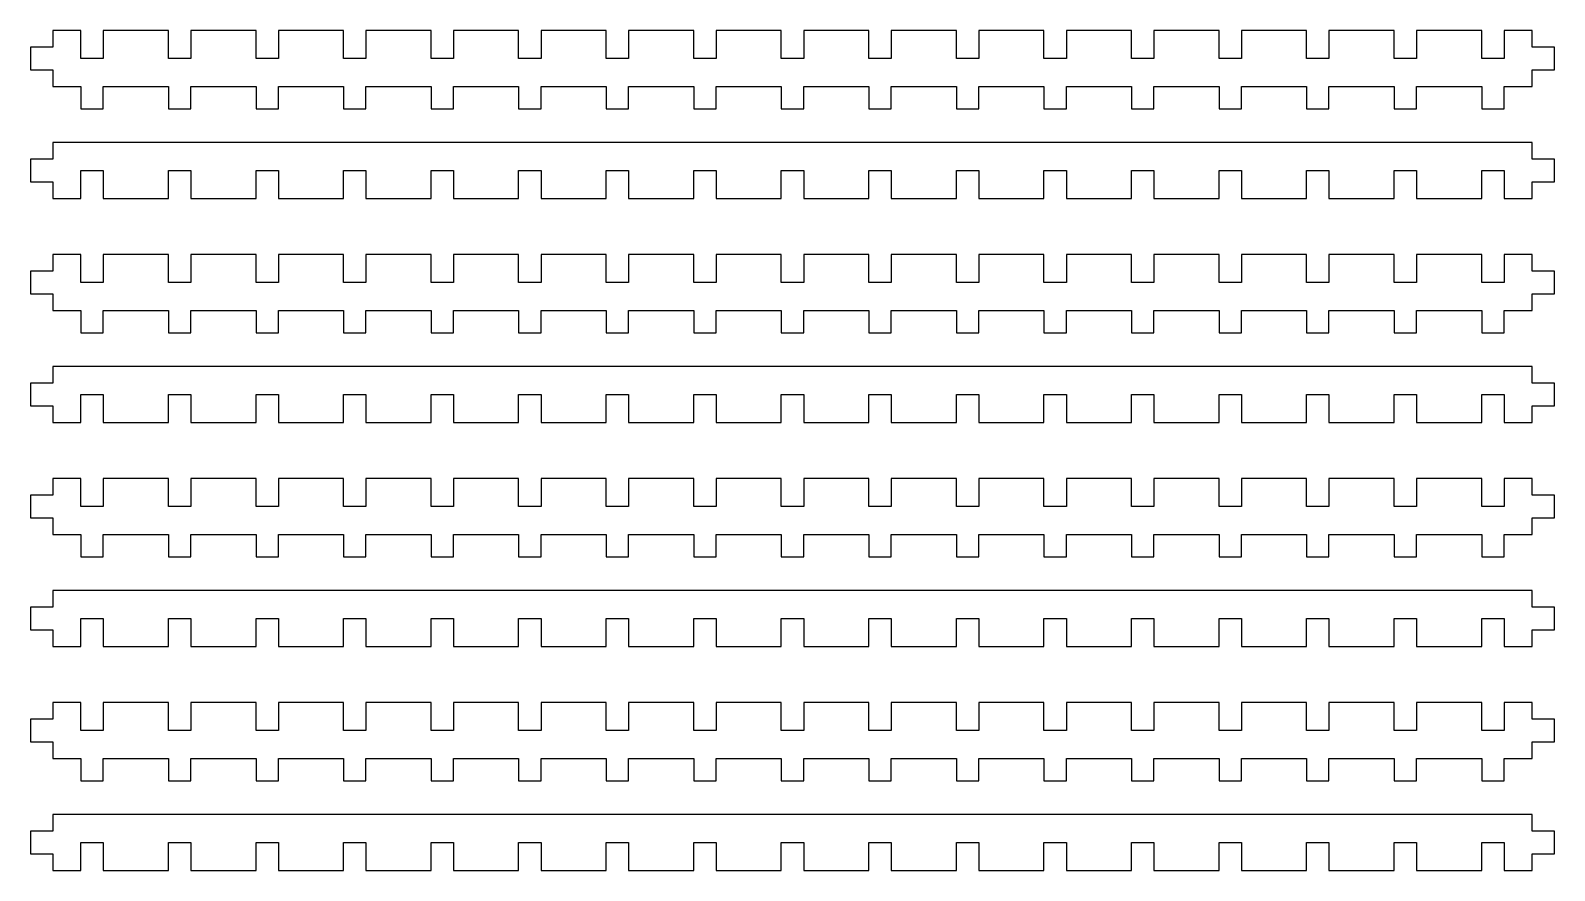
# Model space of a CAD drawing. Header units: metres. Extents: x -282 to 272, y -680 to 554.
# Drawn here: x -282 to -10, y -216 to -66 of the extents above; entities that cross this region are included whole.
import ezdxf

# ---------------------------------------------------------------- set-up
doc = ezdxf.new("R2010")
doc.units = ezdxf.units.M

msp = doc.modelspace()

# ---------------------------------------------------------------- linework, layer by layer
for p, q in [((-273, -66), (-278, -66)), ((-278, -66), (-278, -69)), ((-273, -71), (-273, -66)), ((-257.375, -66), (-269, -66)), ((-269, -66), (-269, -71)), ((-257.375, -71), (-257.375, -66)), ((-241.75, -66), (-253.375, -66)), ((-253.375, -66), (-253.375, -71)), ((-241.75, -71), (-241.75, -66)), ((-226.125, -66), (-237.75, -66)), ((-237.75, -66), (-237.75, -71)), ((-226.125, -71), (-226.125, -66)), ((-210.5, -66), (-222.125, -66)), ((-222.125, -66), (-222.125, -71)), ((-210.5, -71), (-210.5, -66)), ((-194.875, -66), (-206.5, -66)), ((-206.5, -66), (-206.5, -71)), ((-194.875, -71), (-194.875, -66)), ((-179.25, -66), (-190.875, -66)), ((-190.875, -66), (-190.875, -71)), ((-179.25, -71), (-179.25, -66)), ((-163.625, -66), (-175.25, -66)), ((-175.25, -66), (-175.25, -71)), ((-163.625, -71), (-163.625, -66)), ((-148, -66), (-159.625, -66)), ((-159.625, -66), (-159.625, -71)), ((-148, -71), (-148, -66)), ((-132.375, -66), (-144, -66)), ((-144, -66), (-144, -71)), ((-132.375, -71), (-132.375, -66)), ((-116.75, -66), (-128.375, -66)), ((-128.375, -66), (-128.375, -71)), ((-116.75, -71), (-116.75, -66)), ((-101.125, -66), (-112.75, -66)), ((-112.75, -66), (-112.75, -71)), ((-101.125, -71), (-101.125, -66)), ((-85.5, -66), (-97.125, -66)), ((-97.125, -66), (-97.125, -71)), ((-85.5, -71), (-85.5, -66)), ((-69.875, -66), (-81.5, -66)), ((-81.5, -66), (-81.5, -71)), ((-69.875, -71), (-69.875, -66)), ((-54.25, -66), (-65.875, -66)), ((-65.875, -66), (-65.875, -71)), ((-54.25, -71), (-54.25, -66)), ((-38.625, -66), (-50.25, -66)), ((-50.25, -66), (-50.25, -71)), ((-38.625, -71), (-38.625, -66)), ((-23, -66), (-34.625, -66)), ((-34.625, -66), (-34.625, -71)), ((-23, -71), (-23, -66)), ((-14, -66), (-19, -66)), ((-19, -66), (-19, -71)), ((-14, -69), (-14, -66)), ((-278, -69), (-282, -69)), ((-282, -69), (-282, -73)), ((-10, -69), (-14, -69)), ((-10, -73), (-10, -69)), ((-282, -73), (-278, -73)), ((-278, -73), (-278, -76)), ((-269, -71), (-273, -71)), ((-253.375, -71), (-257.375, -71)), ((-237.75, -71), (-241.75, -71)), ((-222.125, -71), (-226.125, -71)), ((-206.5, -71), (-210.5, -71)), ((-190.875, -71), (-194.875, -71)), ((-175.25, -71), (-179.25, -71)), ((-159.625, -71), (-163.625, -71)), ((-144, -71), (-148, -71)), ((-128.375, -71), (-132.375, -71)), ((-112.75, -71), (-116.75, -71)), ((-97.125, -71), (-101.125, -71)), ((-81.5, -71), (-85.5, -71)), ((-65.875, -71), (-69.875, -71)), ((-50.25, -71), (-54.25, -71)), ((-34.625, -71), (-38.625, -71)), ((-19, -71), (-23, -71)), ((-14, -76), (-14, -73)), ((-14, -73), (-10, -73)), ((-278, -76), (-273, -76)), ((-273, -76), (-273, -80)), ((-269, -76), (-257.375, -76)), ((-269, -80), (-269, -76)), ((-257.375, -76), (-257.375, -80)), ((-253.375, -80), (-253.375, -76)), ((-253.375, -76), (-241.75, -76)), ((-241.75, -76), (-241.75, -80)), ((-237.75, -80), (-237.75, -76)), ((-237.75, -76), (-226.125, -76)), ((-226.125, -76), (-226.125, -80)), ((-222.125, -80), (-222.125, -76)), ((-222.125, -76), (-210.5, -76)), ((-210.5, -76), (-210.5, -80)), ((-206.5, -80), (-206.5, -76)), ((-206.5, -76), (-194.875, -76)), ((-194.875, -76), (-194.875, -80)), ((-190.875, -80), (-190.875, -76)), ((-190.875, -76), (-179.25, -76)), ((-179.25, -76), (-179.25, -80)), ((-175.25, -80), (-175.25, -76)), ((-175.25, -76), (-163.625, -76)), ((-163.625, -76), (-163.625, -80)), ((-159.625, -80), (-159.625, -76)), ((-159.625, -76), (-148, -76)), ((-148, -76), (-148, -80)), ((-144, -80), (-144, -76)), ((-144, -76), (-132.375, -76)), ((-132.375, -76), (-132.375, -80)), ((-128.375, -80), (-128.375, -76)), ((-128.375, -76), (-116.75, -76)), ((-116.75, -76), (-116.75, -80)), ((-112.75, -80), (-112.75, -76)), ((-112.75, -76), (-101.125, -76)), ((-101.125, -76), (-101.125, -80)), ((-97.125, -80), (-97.125, -76)), ((-97.125, -76), (-85.5, -76)), ((-85.5, -76), (-85.5, -80)), ((-81.5, -80), (-81.5, -76)), ((-81.5, -76), (-69.875, -76)), ((-69.875, -76), (-69.875, -80)), ((-65.875, -80), (-65.875, -76)), ((-65.875, -76), (-54.25, -76)), ((-54.25, -76), (-54.25, -80)), ((-50.25, -80), (-50.25, -76)), ((-50.25, -76), (-38.625, -76)), ((-38.625, -76), (-38.625, -80)), ((-34.625, -80), (-34.625, -76)), ((-34.625, -76), (-23, -76)), ((-23, -76), (-23, -80)), ((-19, -80), (-19, -76)), ((-19, -76), (-14, -76)), ((-273, -80), (-269, -80)), ((-257.375, -80), (-253.375, -80)), ((-241.75, -80), (-237.75, -80)), ((-226.125, -80), (-222.125, -80)), ((-210.5, -80), (-206.5, -80)), ((-194.875, -80), (-190.875, -80)), ((-179.25, -80), (-175.25, -80)), ((-163.625, -80), (-159.625, -80)), ((-148, -80), (-144, -80)), ((-132.375, -80), (-128.375, -80)), ((-116.75, -80), (-112.75, -80)), ((-101.125, -80), (-97.125, -80)), ((-85.5, -80), (-81.5, -80)), ((-69.875, -80), (-65.875, -80)), ((-54.25, -80), (-50.25, -80)), ((-38.625, -80), (-34.625, -80)), ((-23, -80), (-19, -80)), ((-14, -86), (-278, -86)), ((-278, -86), (-278, -89)), ((-14, -89), (-14, -86)), ((-278, -89), (-282, -89)), ((-282, -89), (-282, -93)), ((-10, -89), (-14, -89)), ((-10, -93), (-10, -89)), ((-273, -91), (-269, -91)), ((-273, -96), (-273, -91)), ((-269, -91), (-269, -96)), ((-257.375, -96), (-257.375, -91)), ((-257.375, -91), (-253.375, -91)), ((-253.375, -91), (-253.375, -96)), ((-241.75, -96), (-241.75, -91)), ((-241.75, -91), (-237.75, -91)), ((-237.75, -91), (-237.75, -96)), ((-226.125, -96), (-226.125, -91)), ((-226.125, -91), (-222.125, -91)), ((-222.125, -91), (-222.125, -96)), ((-210.5, -96), (-210.5, -91)), ((-210.5, -91), (-206.5, -91)), ((-206.5, -91), (-206.5, -96)), ((-194.875, -96), (-194.875, -91)), ((-194.875, -91), (-190.875, -91)), ((-190.875, -91), (-190.875, -96)), ((-179.25, -96), (-179.25, -91)), ((-179.25, -91), (-175.25, -91)), ((-175.25, -91), (-175.25, -96)), ((-163.625, -96), (-163.625, -91)), ((-163.625, -91), (-159.625, -91)), ((-159.625, -91), (-159.625, -96)), ((-148, -96), (-148, -91)), ((-148, -91), (-144, -91)), ((-144, -91), (-144, -96)), ((-132.375, -96), (-132.375, -91)), ((-132.375, -91), (-128.375, -91)), ((-128.375, -91), (-128.375, -96)), ((-116.75, -96), (-116.75, -91)), ((-116.75, -91), (-112.75, -91)), ((-112.75, -91), (-112.75, -96)), ((-101.125, -96), (-101.125, -91)), ((-101.125, -91), (-97.125, -91)), ((-97.125, -91), (-97.125, -96)), ((-85.5, -96), (-85.5, -91)), ((-85.5, -91), (-81.5, -91)), ((-81.5, -91), (-81.5, -96)), ((-69.875, -96), (-69.875, -91)), ((-69.875, -91), (-65.875, -91)), ((-65.875, -91), (-65.875, -96)), ((-54.25, -96), (-54.25, -91)), ((-54.25, -91), (-50.25, -91)), ((-50.25, -91), (-50.25, -96)), ((-38.625, -96), (-38.625, -91)), ((-38.625, -91), (-34.625, -91)), ((-34.625, -91), (-34.625, -96)), ((-23, -96), (-23, -91)), ((-23, -91), (-19, -91)), ((-19, -91), (-19, -96)), ((-282, -93), (-278, -93)), ((-278, -93), (-278, -96)), ((-14, -96), (-14, -93)), ((-14, -93), (-10, -93)), ((-278, -96), (-273, -96)), ((-269, -96), (-257.375, -96)), ((-253.375, -96), (-241.75, -96)), ((-237.75, -96), (-226.125, -96)), ((-222.125, -96), (-210.5, -96)), ((-206.5, -96), (-194.875, -96)), ((-190.875, -96), (-179.25, -96)), ((-175.25, -96), (-163.625, -96)), ((-159.625, -96), (-148, -96)), ((-144, -96), (-132.375, -96)), ((-128.375, -96), (-116.75, -96)), ((-112.75, -96), (-101.125, -96)), ((-97.125, -96), (-85.5, -96)), ((-81.5, -96), (-69.875, -96)), ((-65.875, -96), (-54.25, -96)), ((-50.25, -96), (-38.625, -96)), ((-34.625, -96), (-23, -96)), ((-19, -96), (-14, -96)), ((-273, -106), (-278, -106)), ((-278, -106), (-278, -109)), ((-273, -111), (-273, -106)), ((-257.375, -106), (-269, -106)), ((-269, -106), (-269, -111)), ((-257.375, -111), (-257.375, -106)), ((-241.75, -106), (-253.375, -106)), ((-253.375, -106), (-253.375, -111)), ((-241.75, -111), (-241.75, -106)), ((-226.125, -106), (-237.75, -106)), ((-237.75, -106), (-237.75, -111)), ((-226.125, -111), (-226.125, -106)), ((-210.5, -106), (-222.125, -106)), ((-222.125, -106), (-222.125, -111)), ((-210.5, -111), (-210.5, -106)), ((-194.875, -106), (-206.5, -106)), ((-206.5, -106), (-206.5, -111)), ((-194.875, -111), (-194.875, -106)), ((-179.25, -106), (-190.875, -106)), ((-190.875, -106), (-190.875, -111)), ((-179.25, -111), (-179.25, -106)), ((-163.625, -106), (-175.25, -106)), ((-175.25, -106), (-175.25, -111)), ((-163.625, -111), (-163.625, -106)), ((-148, -106), (-159.625, -106)), ((-159.625, -106), (-159.625, -111)), ((-148, -111), (-148, -106)), ((-132.375, -106), (-144, -106)), ((-144, -106), (-144, -111)), ((-132.375, -111), (-132.375, -106)), ((-116.75, -106), (-128.375, -106)), ((-128.375, -106), (-128.375, -111)), ((-116.75, -111), (-116.75, -106)), ((-101.125, -106), (-112.75, -106)), ((-112.75, -106), (-112.75, -111)), ((-101.125, -111), (-101.125, -106)), ((-85.5, -106), (-97.125, -106)), ((-97.125, -106), (-97.125, -111)), ((-85.5, -111), (-85.5, -106)), ((-69.875, -106), (-81.5, -106)), ((-81.5, -106), (-81.5, -111)), ((-69.875, -111), (-69.875, -106)), ((-54.25, -106), (-65.875, -106)), ((-65.875, -106), (-65.875, -111)), ((-54.25, -111), (-54.25, -106)), ((-38.625, -106), (-50.25, -106)), ((-50.25, -106), (-50.25, -111)), ((-38.625, -111), (-38.625, -106)), ((-23, -106), (-34.625, -106)), ((-34.625, -106), (-34.625, -111)), ((-23, -111), (-23, -106)), ((-14, -106), (-19, -106)), ((-19, -106), (-19, -111)), ((-14, -109), (-14, -106)), ((-278, -109), (-282, -109)), ((-282, -109), (-282, -113)), ((-269, -111), (-273, -111)), ((-253.375, -111), (-257.375, -111)), ((-237.75, -111), (-241.75, -111)), ((-222.125, -111), (-226.125, -111)), ((-206.5, -111), (-210.5, -111)), ((-190.875, -111), (-194.875, -111)), ((-175.25, -111), (-179.25, -111)), ((-159.625, -111), (-163.625, -111)), ((-144, -111), (-148, -111)), ((-128.375, -111), (-132.375, -111)), ((-112.75, -111), (-116.75, -111)), ((-97.125, -111), (-101.125, -111)), ((-81.5, -111), (-85.5, -111)), ((-65.875, -111), (-69.875, -111)), ((-50.25, -111), (-54.25, -111)), ((-34.625, -111), (-38.625, -111)), ((-19, -111), (-23, -111)), ((-10, -109), (-14, -109)), ((-10, -113), (-10, -109)), ((-282, -113), (-278, -113)), ((-278, -113), (-278, -116)), ((-14, -116), (-14, -113)), ((-14, -113), (-10, -113)), ((-278, -116), (-273, -116)), ((-273, -116), (-273, -120)), ((-269, -116), (-257.375, -116)), ((-269, -120), (-269, -116)), ((-257.375, -116), (-257.375, -120)), ((-253.375, -120), (-253.375, -116)), ((-253.375, -116), (-241.75, -116)), ((-241.75, -116), (-241.75, -120)), ((-237.75, -120), (-237.75, -116)), ((-237.75, -116), (-226.125, -116)), ((-226.125, -116), (-226.125, -120)), ((-222.125, -120), (-222.125, -116)), ((-222.125, -116), (-210.5, -116)), ((-210.5, -116), (-210.5, -120)), ((-206.5, -120), (-206.5, -116)), ((-206.5, -116), (-194.875, -116)), ((-194.875, -116), (-194.875, -120)), ((-190.875, -120), (-190.875, -116)), ((-190.875, -116), (-179.25, -116)), ((-179.25, -116), (-179.25, -120)), ((-175.25, -120), (-175.25, -116)), ((-175.25, -116), (-163.625, -116)), ((-163.625, -116), (-163.625, -120)), ((-159.625, -120), (-159.625, -116)), ((-159.625, -116), (-148, -116)), ((-148, -116), (-148, -120)), ((-144, -120), (-144, -116)), ((-144, -116), (-132.375, -116)), ((-132.375, -116), (-132.375, -120)), ((-128.375, -120), (-128.375, -116)), ((-128.375, -116), (-116.75, -116)), ((-116.75, -116), (-116.75, -120)), ((-112.75, -120), (-112.75, -116)), ((-112.75, -116), (-101.125, -116)), ((-101.125, -116), (-101.125, -120)), ((-97.125, -120), (-97.125, -116)), ((-97.125, -116), (-85.5, -116)), ((-85.5, -116), (-85.5, -120)), ((-81.5, -120), (-81.5, -116)), ((-81.5, -116), (-69.875, -116)), ((-69.875, -116), (-69.875, -120)), ((-65.875, -120), (-65.875, -116)), ((-65.875, -116), (-54.25, -116)), ((-54.25, -116), (-54.25, -120)), ((-50.25, -120), (-50.25, -116)), ((-50.25, -116), (-38.625, -116)), ((-38.625, -116), (-38.625, -120)), ((-34.625, -120), (-34.625, -116)), ((-34.625, -116), (-23, -116)), ((-23, -116), (-23, -120)), ((-19, -120), (-19, -116)), ((-19, -116), (-14, -116)), ((-273, -120), (-269, -120)), ((-257.375, -120), (-253.375, -120)), ((-241.75, -120), (-237.75, -120)), ((-226.125, -120), (-222.125, -120)), ((-210.5, -120), (-206.5, -120)), ((-194.875, -120), (-190.875, -120)), ((-179.25, -120), (-175.25, -120)), ((-163.625, -120), (-159.625, -120)), ((-148, -120), (-144, -120)), ((-132.375, -120), (-128.375, -120)), ((-116.75, -120), (-112.75, -120)), ((-101.125, -120), (-97.125, -120)), ((-85.5, -120), (-81.5, -120)), ((-69.875, -120), (-65.875, -120)), ((-54.25, -120), (-50.25, -120)), ((-38.625, -120), (-34.625, -120)), ((-23, -120), (-19, -120)), ((-14, -126), (-278, -126)), ((-278, -126), (-278, -129)), ((-14, -129), (-14, -126)), ((-278, -129), (-282, -129)), ((-282, -129), (-282, -133)), ((-10, -129), (-14, -129)), ((-10, -133), (-10, -129)), ((-282, -133), (-278, -133)), ((-278, -133), (-278, -136)), ((-273, -131), (-269, -131)), ((-273, -136), (-273, -131)), ((-269, -131), (-269, -136)), ((-257.375, -136), (-257.375, -131)), ((-257.375, -131), (-253.375, -131)), ((-253.375, -131), (-253.375, -136)), ((-241.75, -136), (-241.75, -131)), ((-241.75, -131), (-237.75, -131)), ((-237.75, -131), (-237.75, -136)), ((-226.125, -136), (-226.125, -131)), ((-226.125, -131), (-222.125, -131)), ((-222.125, -131), (-222.125, -136)), ((-210.5, -136), (-210.5, -131)), ((-210.5, -131), (-206.5, -131)), ((-206.5, -131), (-206.5, -136)), ((-194.875, -136), (-194.875, -131)), ((-194.875, -131), (-190.875, -131)), ((-190.875, -131), (-190.875, -136)), ((-179.25, -136), (-179.25, -131)), ((-179.25, -131), (-175.25, -131)), ((-175.25, -131), (-175.25, -136)), ((-163.625, -136), (-163.625, -131)), ((-163.625, -131), (-159.625, -131)), ((-159.625, -131), (-159.625, -136)), ((-148, -136), (-148, -131)), ((-148, -131), (-144, -131)), ((-144, -131), (-144, -136)), ((-132.375, -136), (-132.375, -131)), ((-132.375, -131), (-128.375, -131)), ((-128.375, -131), (-128.375, -136)), ((-116.75, -136), (-116.75, -131)), ((-116.75, -131), (-112.75, -131)), ((-112.75, -131), (-112.75, -136)), ((-101.125, -136), (-101.125, -131)), ((-101.125, -131), (-97.125, -131)), ((-97.125, -131), (-97.125, -136)), ((-85.5, -136), (-85.5, -131)), ((-85.5, -131), (-81.5, -131)), ((-81.5, -131), (-81.5, -136)), ((-69.875, -136), (-69.875, -131)), ((-69.875, -131), (-65.875, -131)), ((-65.875, -131), (-65.875, -136)), ((-54.25, -136), (-54.25, -131)), ((-54.25, -131), (-50.25, -131)), ((-50.25, -131), (-50.25, -136)), ((-38.625, -136), (-38.625, -131)), ((-38.625, -131), (-34.625, -131)), ((-34.625, -131), (-34.625, -136)), ((-23, -136), (-23, -131)), ((-23, -131), (-19, -131)), ((-19, -131), (-19, -136)), ((-14, -136), (-14, -133)), ((-14, -133), (-10, -133)), ((-278, -136), (-273, -136)), ((-269, -136), (-257.375, -136)), ((-253.375, -136), (-241.75, -136)), ((-237.75, -136), (-226.125, -136)), ((-222.125, -136), (-210.5, -136)), ((-206.5, -136), (-194.875, -136)), ((-190.875, -136), (-179.25, -136)), ((-175.25, -136), (-163.625, -136)), ((-159.625, -136), (-148, -136)), ((-144, -136), (-132.375, -136)), ((-128.375, -136), (-116.75, -136)), ((-112.75, -136), (-101.125, -136)), ((-97.125, -136), (-85.5, -136)), ((-81.5, -136), (-69.875, -136)), ((-65.875, -136), (-54.25, -136)), ((-50.25, -136), (-38.625, -136)), ((-34.625, -136), (-23, -136)), ((-19, -136), (-14, -136)), ((-273, -146), (-278, -146)), ((-278, -146), (-278, -149)), ((-273, -151), (-273, -146)), ((-257.375, -146), (-269, -146)), ((-269, -146), (-269, -151)), ((-257.375, -151), (-257.375, -146)), ((-241.75, -146), (-253.375, -146)), ((-253.375, -146), (-253.375, -151)), ((-241.75, -151), (-241.75, -146)), ((-226.125, -146), (-237.75, -146)), ((-237.75, -146), (-237.75, -151)), ((-226.125, -151), (-226.125, -146)), ((-210.5, -146), (-222.125, -146)), ((-222.125, -146), (-222.125, -151)), ((-210.5, -151), (-210.5, -146)), ((-194.875, -146), (-206.5, -146)), ((-206.5, -146), (-206.5, -151)), ((-194.875, -151), (-194.875, -146)), ((-179.25, -146), (-190.875, -146)), ((-190.875, -146), (-190.875, -151)), ((-179.25, -151), (-179.25, -146)), ((-163.625, -146), (-175.25, -146)), ((-175.25, -146), (-175.25, -151)), ((-163.625, -151), (-163.625, -146)), ((-148, -146), (-159.625, -146)), ((-159.625, -146), (-159.625, -151)), ((-148, -151), (-148, -146)), ((-132.375, -146), (-144, -146)), ((-144, -146), (-144, -151)), ((-132.375, -151), (-132.375, -146)), ((-116.75, -146), (-128.375, -146)), ((-128.375, -146), (-128.375, -151)), ((-116.75, -151), (-116.75, -146)), ((-101.125, -146), (-112.75, -146)), ((-112.75, -146), (-112.75, -151)), ((-101.125, -151), (-101.125, -146)), ((-85.5, -146), (-97.125, -146)), ((-97.125, -146), (-97.125, -151)), ((-85.5, -151), (-85.5, -146)), ((-69.875, -146), (-81.5, -146)), ((-81.5, -146), (-81.5, -151)), ((-69.875, -151), (-69.875, -146)), ((-54.25, -146), (-65.875, -146)), ((-65.875, -146), (-65.875, -151)), ((-54.25, -151), (-54.25, -146)), ((-38.625, -146), (-50.25, -146)), ((-50.25, -146), (-50.25, -151)), ((-38.625, -151), (-38.625, -146)), ((-23, -146), (-34.625, -146)), ((-34.625, -146), (-34.625, -151)), ((-23, -151), (-23, -146)), ((-14, -146), (-19, -146)), ((-19, -146), (-19, -151)), ((-14, -149), (-14, -146)), ((-278, -149), (-282, -149)), ((-282, -149), (-282, -153)), ((-10, -149), (-14, -149)), ((-10, -153), (-10, -149)), ((-269, -151), (-273, -151)), ((-253.375, -151), (-257.375, -151)), ((-237.75, -151), (-241.75, -151)), ((-222.125, -151), (-226.125, -151)), ((-206.5, -151), (-210.5, -151)), ((-190.875, -151), (-194.875, -151)), ((-175.25, -151), (-179.25, -151)), ((-159.625, -151), (-163.625, -151)), ((-144, -151), (-148, -151)), ((-128.375, -151), (-132.375, -151)), ((-112.75, -151), (-116.75, -151)), ((-97.125, -151), (-101.125, -151)), ((-81.5, -151), (-85.5, -151)), ((-65.875, -151), (-69.875, -151)), ((-50.25, -151), (-54.25, -151)), ((-34.625, -151), (-38.625, -151)), ((-19, -151), (-23, -151)), ((-282, -153), (-278, -153)), ((-278, -153), (-278, -156)), ((-14, -156), (-14, -153)), ((-14, -153), (-10, -153)), ((-278, -156), (-273, -156)), ((-273, -156), (-273, -160)), ((-269, -156), (-257.375, -156)), ((-269, -160), (-269, -156)), ((-257.375, -156), (-257.375, -160)), ((-253.375, -160), (-253.375, -156)), ((-253.375, -156), (-241.75, -156)), ((-241.75, -156), (-241.75, -160)), ((-237.75, -160), (-237.75, -156)), ((-237.75, -156), (-226.125, -156)), ((-226.125, -156), (-226.125, -160)), ((-222.125, -160), (-222.125, -156)), ((-222.125, -156), (-210.5, -156)), ((-210.5, -156), (-210.5, -160)), ((-206.5, -160), (-206.5, -156)), ((-206.5, -156), (-194.875, -156)), ((-194.875, -156), (-194.875, -160)), ((-190.875, -160), (-190.875, -156)), ((-190.875, -156), (-179.25, -156)), ((-179.25, -156), (-179.25, -160)), ((-175.25, -160), (-175.25, -156)), ((-175.25, -156), (-163.625, -156)), ((-163.625, -156), (-163.625, -160)), ((-159.625, -160), (-159.625, -156)), ((-159.625, -156), (-148, -156)), ((-148, -156), (-148, -160)), ((-144, -160), (-144, -156)), ((-144, -156), (-132.375, -156)), ((-132.375, -156), (-132.375, -160)), ((-128.375, -160), (-128.375, -156)), ((-128.375, -156), (-116.75, -156)), ((-116.75, -156), (-116.75, -160)), ((-112.75, -160), (-112.75, -156)), ((-112.75, -156), (-101.125, -156)), ((-101.125, -156), (-101.125, -160)), ((-97.125, -160), (-97.125, -156)), ((-97.125, -156), (-85.5, -156)), ((-85.5, -156), (-85.5, -160)), ((-81.5, -160), (-81.5, -156)), ((-81.5, -156), (-69.875, -156)), ((-69.875, -156), (-69.875, -160)), ((-65.875, -160), (-65.875, -156)), ((-65.875, -156), (-54.25, -156)), ((-54.25, -156), (-54.25, -160)), ((-50.25, -160), (-50.25, -156)), ((-50.25, -156), (-38.625, -156)), ((-38.625, -156), (-38.625, -160)), ((-34.625, -160), (-34.625, -156)), ((-34.625, -156), (-23, -156)), ((-23, -156), (-23, -160)), ((-19, -160), (-19, -156)), ((-19, -156), (-14, -156)), ((-273, -160), (-269, -160)), ((-257.375, -160), (-253.375, -160)), ((-241.75, -160), (-237.75, -160)), ((-226.125, -160), (-222.125, -160)), ((-210.5, -160), (-206.5, -160)), ((-194.875, -160), (-190.875, -160)), ((-179.25, -160), (-175.25, -160)), ((-163.625, -160), (-159.625, -160)), ((-148, -160), (-144, -160)), ((-132.375, -160), (-128.375, -160)), ((-116.75, -160), (-112.75, -160)), ((-101.125, -160), (-97.125, -160)), ((-85.5, -160), (-81.5, -160)), ((-69.875, -160), (-65.875, -160)), ((-54.25, -160), (-50.25, -160)), ((-38.625, -160), (-34.625, -160)), ((-23, -160), (-19, -160)), ((-14, -166), (-278, -166)), ((-278, -166), (-278, -169)), ((-14, -169), (-14, -166)), ((-278, -169), (-282, -169)), ((-282, -169), (-282, -173)), ((-273, -171), (-269, -171)), ((-273, -176), (-273, -171)), ((-269, -171), (-269, -176)), ((-257.375, -176), (-257.375, -171)), ((-257.375, -171), (-253.375, -171)), ((-253.375, -171), (-253.375, -176)), ((-241.75, -176), (-241.75, -171)), ((-241.75, -171), (-237.75, -171)), ((-237.75, -171), (-237.75, -176)), ((-226.125, -176), (-226.125, -171)), ((-226.125, -171), (-222.125, -171)), ((-222.125, -171), (-222.125, -176)), ((-210.5, -176), (-210.5, -171)), ((-210.5, -171), (-206.5, -171)), ((-206.5, -171), (-206.5, -176)), ((-194.875, -176), (-194.875, -171)), ((-194.875, -171), (-190.875, -171)), ((-190.875, -171), (-190.875, -176)), ((-179.25, -176), (-179.25, -171)), ((-179.25, -171), (-175.25, -171)), ((-175.25, -171), (-175.25, -176)), ((-163.625, -176), (-163.625, -171)), ((-163.625, -171), (-159.625, -171)), ((-159.625, -171), (-159.625, -176)), ((-148, -176), (-148, -171)), ((-148, -171), (-144, -171)), ((-144, -171), (-144, -176)), ((-132.375, -176), (-132.375, -171)), ((-132.375, -171), (-128.375, -171)), ((-128.375, -171), (-128.375, -176)), ((-116.75, -176), (-116.75, -171)), ((-116.75, -171), (-112.75, -171)), ((-112.75, -171), (-112.75, -176)), ((-101.125, -176), (-101.125, -171)), ((-101.125, -171), (-97.125, -171)), ((-97.125, -171), (-97.125, -176)), ((-85.5, -176), (-85.5, -171)), ((-85.5, -171), (-81.5, -171)), ((-81.5, -171), (-81.5, -176)), ((-69.875, -176), (-69.875, -171)), ((-69.875, -171), (-65.875, -171)), ((-65.875, -171), (-65.875, -176)), ((-54.25, -176), (-54.25, -171)), ((-54.25, -171), (-50.25, -171)), ((-50.25, -171), (-50.25, -176)), ((-38.625, -176), (-38.625, -171)), ((-38.625, -171), (-34.625, -171)), ((-34.625, -171), (-34.625, -176)), ((-23, -176), (-23, -171)), ((-23, -171), (-19, -171)), ((-19, -171), (-19, -176)), ((-10, -169), (-14, -169)), ((-10, -173), (-10, -169)), ((-282, -173), (-278, -173)), ((-278, -173), (-278, -176)), ((-14, -176), (-14, -173)), ((-14, -173), (-10, -173)), ((-278, -176), (-273, -176)), ((-269, -176), (-257.375, -176)), ((-253.375, -176), (-241.75, -176)), ((-237.75, -176), (-226.125, -176)), ((-222.125, -176), (-210.5, -176)), ((-206.5, -176), (-194.875, -176)), ((-190.875, -176), (-179.25, -176)), ((-175.25, -176), (-163.625, -176)), ((-159.625, -176), (-148, -176)), ((-144, -176), (-132.375, -176)), ((-128.375, -176), (-116.75, -176)), ((-112.75, -176), (-101.125, -176)), ((-97.125, -176), (-85.5, -176)), ((-81.5, -176), (-69.875, -176)), ((-65.875, -176), (-54.25, -176)), ((-50.25, -176), (-38.625, -176)), ((-34.625, -176), (-23, -176)), ((-19, -176), (-14, -176)), ((-273, -186), (-278, -186)), ((-278, -186), (-278, -189)), ((-273, -191), (-273, -186)), ((-257.375, -186), (-269, -186)), ((-269, -186), (-269, -191)), ((-257.375, -191), (-257.375, -186)), ((-241.75, -186), (-253.375, -186)), ((-253.375, -186), (-253.375, -191)), ((-241.75, -191), (-241.75, -186)), ((-226.125, -186), (-237.75, -186)), ((-237.75, -186), (-237.75, -191)), ((-226.125, -191), (-226.125, -186)), ((-210.5, -186), (-222.125, -186)), ((-222.125, -186), (-222.125, -191)), ((-210.5, -191), (-210.5, -186)), ((-194.875, -186), (-206.5, -186)), ((-206.5, -186), (-206.5, -191)), ((-194.875, -191), (-194.875, -186)), ((-179.25, -186), (-190.875, -186)), ((-190.875, -186), (-190.875, -191)), ((-179.25, -191), (-179.25, -186)), ((-163.625, -186), (-175.25, -186)), ((-175.25, -186), (-175.25, -191)), ((-163.625, -191), (-163.625, -186)), ((-148, -186), (-159.625, -186)), ((-159.625, -186), (-159.625, -191)), ((-148, -191), (-148, -186)), ((-132.375, -186), (-144, -186)), ((-144, -186), (-144, -191)), ((-132.375, -191), (-132.375, -186)), ((-116.75, -186), (-128.375, -186)), ((-128.375, -186), (-128.375, -191)), ((-116.75, -191), (-116.75, -186)), ((-101.125, -186), (-112.75, -186)), ((-112.75, -186), (-112.75, -191)), ((-101.125, -191), (-101.125, -186)), ((-85.5, -186), (-97.125, -186)), ((-97.125, -186), (-97.125, -191)), ((-85.5, -191), (-85.5, -186)), ((-69.875, -186), (-81.5, -186)), ((-81.5, -186), (-81.5, -191)), ((-69.875, -191), (-69.875, -186)), ((-54.25, -186), (-65.875, -186)), ((-65.875, -186), (-65.875, -191)), ((-54.25, -191), (-54.25, -186)), ((-38.625, -186), (-50.25, -186)), ((-50.25, -186), (-50.25, -191)), ((-38.625, -191), (-38.625, -186)), ((-23, -186), (-34.625, -186)), ((-34.625, -186), (-34.625, -191)), ((-23, -191), (-23, -186)), ((-14, -186), (-19, -186)), ((-19, -186), (-19, -191)), ((-14, -189), (-14, -186)), ((-278, -189), (-282, -189)), ((-282, -189), (-282, -193)), ((-10, -189), (-14, -189)), ((-10, -193), (-10, -189)), ((-282, -193), (-278, -193)), ((-278, -193), (-278, -196)), ((-269, -191), (-273, -191)), ((-253.375, -191), (-257.375, -191)), ((-237.75, -191), (-241.75, -191)), ((-222.125, -191), (-226.125, -191)), ((-206.5, -191), (-210.5, -191)), ((-190.875, -191), (-194.875, -191)), ((-175.25, -191), (-179.25, -191)), ((-159.625, -191), (-163.625, -191)), ((-144, -191), (-148, -191)), ((-128.375, -191), (-132.375, -191)), ((-112.75, -191), (-116.75, -191)), ((-97.125, -191), (-101.125, -191)), ((-81.5, -191), (-85.5, -191)), ((-65.875, -191), (-69.875, -191)), ((-50.25, -191), (-54.25, -191)), ((-34.625, -191), (-38.625, -191)), ((-19, -191), (-23, -191)), ((-14, -196), (-14, -193)), ((-14, -193), (-10, -193)), ((-278, -196), (-273, -196)), ((-273, -196), (-273, -200)), ((-269, -196), (-257.375, -196)), ((-269, -200), (-269, -196)), ((-257.375, -196), (-257.375, -200)), ((-253.375, -200), (-253.375, -196)), ((-253.375, -196), (-241.75, -196)), ((-241.75, -196), (-241.75, -200)), ((-237.75, -200), (-237.75, -196)), ((-237.75, -196), (-226.125, -196)), ((-226.125, -196), (-226.125, -200)), ((-222.125, -200), (-222.125, -196)), ((-222.125, -196), (-210.5, -196)), ((-210.5, -196), (-210.5, -200)), ((-206.5, -200), (-206.5, -196)), ((-206.5, -196), (-194.875, -196)), ((-194.875, -196), (-194.875, -200)), ((-190.875, -200), (-190.875, -196)), ((-190.875, -196), (-179.25, -196)), ((-179.25, -196), (-179.25, -200)), ((-175.25, -200), (-175.25, -196)), ((-175.25, -196), (-163.625, -196)), ((-163.625, -196), (-163.625, -200)), ((-159.625, -200), (-159.625, -196)), ((-159.625, -196), (-148, -196)), ((-148, -196), (-148, -200)), ((-144, -200), (-144, -196)), ((-144, -196), (-132.375, -196)), ((-132.375, -196), (-132.375, -200)), ((-128.375, -200), (-128.375, -196)), ((-128.375, -196), (-116.75, -196)), ((-116.75, -196), (-116.75, -200)), ((-112.75, -200), (-112.75, -196)), ((-112.75, -196), (-101.125, -196)), ((-101.125, -196), (-101.125, -200)), ((-97.125, -200), (-97.125, -196)), ((-97.125, -196), (-85.5, -196)), ((-85.5, -196), (-85.5, -200)), ((-81.5, -200), (-81.5, -196)), ((-81.5, -196), (-69.875, -196)), ((-69.875, -196), (-69.875, -200)), ((-65.875, -200), (-65.875, -196)), ((-65.875, -196), (-54.25, -196)), ((-54.25, -196), (-54.25, -200)), ((-50.25, -200), (-50.25, -196)), ((-50.25, -196), (-38.625, -196)), ((-38.625, -196), (-38.625, -200)), ((-34.625, -200), (-34.625, -196)), ((-34.625, -196), (-23, -196)), ((-23, -196), (-23, -200)), ((-19, -200), (-19, -196)), ((-19, -196), (-14, -196)), ((-273, -200), (-269, -200)), ((-257.375, -200), (-253.375, -200)), ((-241.75, -200), (-237.75, -200)), ((-226.125, -200), (-222.125, -200)), ((-210.5, -200), (-206.5, -200)), ((-194.875, -200), (-190.875, -200)), ((-179.25, -200), (-175.25, -200)), ((-163.625, -200), (-159.625, -200)), ((-148, -200), (-144, -200)), ((-132.375, -200), (-128.375, -200)), ((-116.75, -200), (-112.75, -200)), ((-101.125, -200), (-97.125, -200)), ((-85.5, -200), (-81.5, -200)), ((-69.875, -200), (-65.875, -200)), ((-54.25, -200), (-50.25, -200)), ((-38.625, -200), (-34.625, -200)), ((-23, -200), (-19, -200)), ((-14, -206), (-278, -206)), ((-278, -206), (-278, -209)), ((-14, -209), (-14, -206)), ((-278, -209), (-282, -209)), ((-282, -209), (-282, -213)), ((-10, -209), (-14, -209)), ((-10, -213), (-10, -209)), ((-273, -211), (-269, -211)), ((-273, -216), (-273, -211)), ((-269, -211), (-269, -216)), ((-257.375, -216), (-257.375, -211)), ((-257.375, -211), (-253.375, -211)), ((-253.375, -211), (-253.375, -216)), ((-241.75, -216), (-241.75, -211)), ((-241.75, -211), (-237.75, -211)), ((-237.75, -211), (-237.75, -216)), ((-226.125, -216), (-226.125, -211)), ((-226.125, -211), (-222.125, -211)), ((-222.125, -211), (-222.125, -216)), ((-210.5, -216), (-210.5, -211)), ((-210.5, -211), (-206.5, -211)), ((-206.5, -211), (-206.5, -216)), ((-194.875, -216), (-194.875, -211)), ((-194.875, -211), (-190.875, -211)), ((-190.875, -211), (-190.875, -216)), ((-179.25, -216), (-179.25, -211)), ((-179.25, -211), (-175.25, -211)), ((-175.25, -211), (-175.25, -216)), ((-163.625, -216), (-163.625, -211)), ((-163.625, -211), (-159.625, -211)), ((-159.625, -211), (-159.625, -216)), ((-148, -216), (-148, -211)), ((-148, -211), (-144, -211)), ((-144, -211), (-144, -216)), ((-132.375, -216), (-132.375, -211)), ((-132.375, -211), (-128.375, -211)), ((-128.375, -211), (-128.375, -216)), ((-116.75, -216), (-116.75, -211)), ((-116.75, -211), (-112.75, -211)), ((-112.75, -211), (-112.75, -216)), ((-101.125, -216), (-101.125, -211)), ((-101.125, -211), (-97.125, -211)), ((-97.125, -211), (-97.125, -216)), ((-85.5, -216), (-85.5, -211)), ((-85.5, -211), (-81.5, -211)), ((-81.5, -211), (-81.5, -216)), ((-69.875, -216), (-69.875, -211)), ((-69.875, -211), (-65.875, -211)), ((-65.875, -211), (-65.875, -216)), ((-54.25, -216), (-54.25, -211)), ((-54.25, -211), (-50.25, -211)), ((-50.25, -211), (-50.25, -216)), ((-38.625, -216), (-38.625, -211)), ((-38.625, -211), (-34.625, -211)), ((-34.625, -211), (-34.625, -216)), ((-23, -216), (-23, -211)), ((-23, -211), (-19, -211)), ((-19, -211), (-19, -216)), ((-282, -213), (-278, -213)), ((-278, -213), (-278, -216)), ((-14, -216), (-14, -213)), ((-14, -213), (-10, -213)), ((-278, -216), (-273, -216)), ((-269, -216), (-257.375, -216)), ((-253.375, -216), (-241.75, -216)), ((-237.75, -216), (-226.125, -216)), ((-222.125, -216), (-210.5, -216)), ((-206.5, -216), (-194.875, -216)), ((-190.875, -216), (-179.25, -216)), ((-175.25, -216), (-163.625, -216)), ((-159.625, -216), (-148, -216)), ((-144, -216), (-132.375, -216)), ((-128.375, -216), (-116.75, -216)), ((-112.75, -216), (-101.125, -216)), ((-97.125, -216), (-85.5, -216)), ((-81.5, -216), (-69.875, -216)), ((-65.875, -216), (-54.25, -216)), ((-50.25, -216), (-38.625, -216)), ((-34.625, -216), (-23, -216)), ((-19, -216), (-14, -216))]:
    msp.add_line(p, q)

doc.saveas('drawing.dxf')
